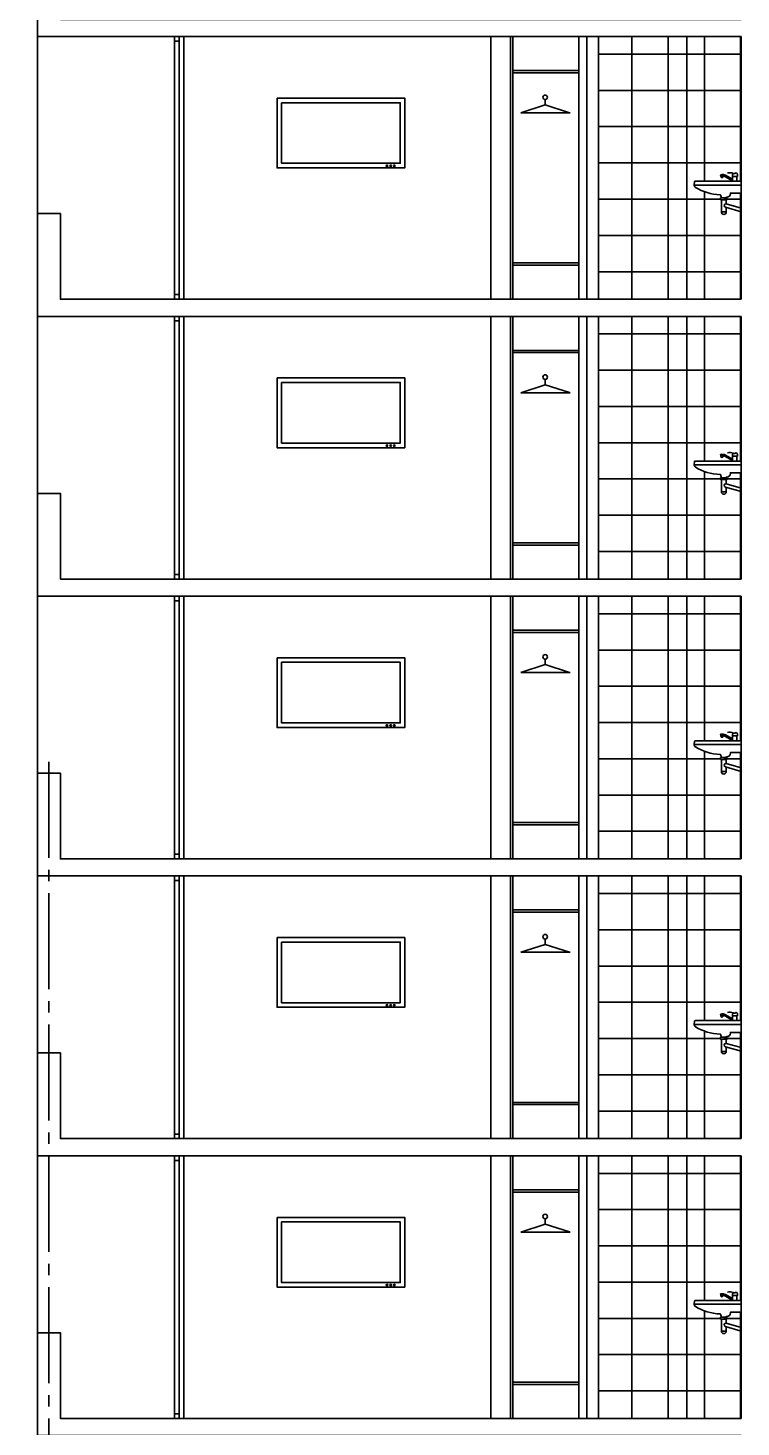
# Model space of a CAD drawing. Header units: millimetres. Extents: x 1217 to 2428, y 234 to 644.
# Drawn here: x 2182.92 to 2189.17, y 411.63 to 423.88 of the extents above; entities that cross this region are included whole.
import ezdxf

# ---------------------------------------------------------------- set-up
doc = ezdxf.new("R2010")
doc.units = ezdxf.units.MM
doc.linetypes.add('ACAD_ISO04W100', pattern=[30, 24, -3, 0, -3])
doc.layers.get('0').update_dxf_attribs({"lineweight": 5})
for name, color, linetype in [('0.1', 251, 'Continuous'), ('0.2', 2, 'Continuous'), ('0.3', 6, 'Continuous'), ('EJES', 8, 'Continuous'), ('MURO', 5, 'Continuous')]:
    doc.layers.add(name, color=color, linetype=linetype)
doc.styles.add('INTERARQ', font='arial.ttf')
doc.dimstyles.new('ESCALA_1-50', dxfattribs={"dimtxt": 0.15, "dimasz": 0.06, "dimexe": 0.18, "dimexo": 0.0625, "dimgap": 0, "dimtad": 0, "dimtih": 1, "dimtoh": 1, "dimzin": 0, "dimdsep": 46, "dimtxsty": 'INTERARQ', "dimblk": 'DIMTICK', "dimcen": 0, "dimse1": 1, "dimse2": 1, "dimclrd": 256, "dimclre": 1, "dimclrt": 2, "dimadec": 0, "dimazin": 0, "dimtfac": 4.5, "dimtofl": 0, "dimtmove": 2, "dimatfit": 3, "dimldrblk": 'DIMTICK', "dimfxl": 1, "dimtolj": 1, "dimtzin": 0, "dimarcsym": 0})
pattern_1 = [(0, (-53.02144, 5.49935), (0, 0.3175), []), (90, (-53.02144, 5.49935), (-0.3175, 2e-17), [])]
pattern_2 = [(0, (-53.02144, 3.04935), (0, 0.3175), []), (90, (-53.02144, 3.04935), (-0.3175, 2e-17), [])]
pattern_3 = [(0, (-53.02144, 0.59935), (0, 0.3175), []), (90, (-53.02144, 0.59935), (-0.3175, 2e-17), [])]
pattern_4 = [(0, (-53.02144, -1.85065), (0, 0.3175), []), (90, (-53.02144, -1.85065), (-0.3175, 2e-17), [])]
pattern_5 = [(0, (-53.02144, -4.30065), (0, 0.3175), []), (90, (-53.02144, -4.30065), (-0.3175, 2e-17), [])]

# ---------------------------------------------------------------- blocks, each defined once
blk = doc.blocks.new('DIMTICK')
at = {"color": 1}
for p, q in [((-1, 0), (1, 0)), ((0, 1), (0, -1))]:
    blk.add_line(p, q, dxfattribs=at)
at = {"color": 3, "const_width": 0.141}
blk.add_lwpolyline([(0.71, 0.71), (-0.71, -0.71)], dxfattribs=at)
blk = doc.blocks.new('*D1712')
at = {"layer": '0.1', "lineweight": -2, "ltscale": 3, "transparency": 16777216}
for start, end in [(42.2771, 78.6565), (1.3435, 37.7964)]:
    blk.add_arc((2173.785, 387.071), 2.559, start, end, dxfattribs=at)
at = {"layer": 'DEFPOINTS', "color": 0, "ltscale": 3, "transparency": 16777216}
for p in [(2182.84, 438.421, 0), (2176.072, 388.219), (2173.803, 387.171, 0), (2173.989, 387.071, 0), (2183.007, 387.071, 0)]:
    blk.add_point(p, dxfattribs=at)
at = {"layer": '0.1', "lineweight": -2, "ltscale": 3, "transparency": 16777216, "xscale": 0.06, "yscale": 0.06, "zscale": 0.06}
for p, rotation in [((2174.229, 389.591), 169.3282528199433), ((2176.344, 387.071), 270.6717471800563)]:
    blk.add_blockref('DIMTICK', p, dxfattribs=dict(at, rotation=rotation))
at = {"layer": '0.1', "color": 2, "ltscale": 3, "transparency": 16777216, "insert": (2175.745, 388.716), "char_height": 0.15, "attachment_point": 5, "style": 'INTERARQ'}
blk.add_mtext('\\A1;80°', dxfattribs=at)

msp = doc.modelspace()

# ---------------------------------------------------------------- hatches: boundary and pattern name
at = {"layer": '0.1', "ltscale": 3}
h = msp.add_hatch(dxfattribs=at)
h.set_pattern_fill('NET', color=256, scale=0.1)
h.set_pattern_definition(pattern_1)
h.paths.add_polyline_path([(2188.69365, 423.80099), (2187.91759, 423.80099), (2187.91759, 421.50099), (2188.69365, 421.50099)])
h = msp.add_hatch(dxfattribs=at)
h.set_pattern_fill('NET', color=256, scale=0.1)
h.set_pattern_definition(pattern_2)
h.paths.add_polyline_path([(2188.69365, 421.35099), (2187.91759, 421.35099), (2187.91759, 419.05099), (2188.69365, 419.05099)])
h = msp.add_hatch(dxfattribs=at)
h.set_pattern_fill('NET', color=256, scale=0.1)
h.set_pattern_definition(pattern_3)
h.paths.add_polyline_path([(2188.69365, 418.90099), (2187.91759, 418.90099), (2187.91759, 416.60099), (2188.69365, 416.60099)])
h = msp.add_hatch(dxfattribs=at)
h.set_pattern_fill('NET', color=256, scale=0.1)
h.set_pattern_definition(pattern_4)
h.paths.add_polyline_path([(2188.69365, 416.45099), (2187.91759, 416.45099), (2187.91759, 414.15099), (2188.69365, 414.15099)])
h = msp.add_hatch(dxfattribs=at)
h.set_pattern_fill('NET', color=256, scale=0.1)
h.set_pattern_definition(pattern_5)
h.paths.add_polyline_path([(2188.69365, 414.00099), (2187.91759, 414.00099), (2187.91759, 411.70099), (2188.69365, 411.70099)])
at = {"layer": '0.2', "ltscale": 3}
h = msp.add_hatch(dxfattribs=at)
h.set_pattern_fill('NET', color=256, scale=0.1)
h.set_pattern_definition(pattern_1)
h.paths.add_polyline_path([(2189.16687, 423.80099), (2188.69365, 423.80099), (2188.69365, 421.50099), (2189.16687, 421.50099)])
h.paths.add_polyline_path([(2188.98781, 422.59146, -0.19326903), (2189.03019, 422.58595), (2189.09291, 422.55079), (2189.09291, 422.57664, -0.23609119), (2189.09841, 422.60249, 0.33077503), (2189.12426, 422.60801, -0.24024453), (2189.1355, 422.58597), (2189.1355, 422.57665), (2189.13168, 422.57665), (2189.09291, 422.57665), (2189.09291, 422.53747), (2189.02451, 422.57581, 0.10516509), (2189.00634, 422.58146), (2189.00794, 422.56752), (2188.99333, 422.56561), (2188.99072, 422.5802)], flags=16)
h.paths.add_polyline_path([(2189.03766, 422.26474, -1), (2188.99507, 422.26473), (2188.99508, 422.26473), (2188.99508, 422.26474)], flags=16)
edge = h.paths.add_edge_path()
edge.add_line((2189.16687, 422.53428), (2188.76428, 422.53428))
edge.add_arc((2188.76428, 422.52889), 0.00539, 90, 228.06552)
edge.add_line((2188.76068, 422.52488), (2188.75687, 422.50645))
edge.add_arc((2188.78083, 422.50149), 0.02446, 168.321014, 238.662533)
edge.add_arc((2188.99958, 422.86075), 0.44508, 238.662533, 267.75168)
edge.add_arc((2188.98174, 422.40623), 0.00979, -7.258197, 87.75168, ccw=False)
edge.add_line((2188.99145, 422.405), (2188.99505, 422.38826))
edge.add_line((2188.99505, 422.38826), (2189.03764, 422.38827))
edge.add_line((2189.03764, 422.38827), (2189.03955, 422.39399))
edge.add_line((2189.03955, 422.39399), (2189.04315, 422.39399))
edge.add_arc((2189.04314, 422.42535), 0.03136, 270.010383, 360.010383)
edge.add_line((2189.0745, 422.42535), (2189.0745, 422.42895))
edge.add_line((2189.0745, 422.42895), (2189.0745, 422.43086))
edge.add_line((2189.0745, 422.43086), (2189.16688, 422.43088))
edge.add_line((2189.16688, 422.43088), (2189.16687, 422.53428))
edge = h.paths.add_edge_path()
edge.add_line((2189.03764, 422.38827), (2189.04315, 422.38827))
edge.add_line((2189.04315, 422.38827), (2189.04315, 422.37174))
edge.add_line((2189.04315, 422.37174), (2188.98785, 422.37174))
edge.add_line((2188.98785, 422.37174), (2188.98785, 422.38826))
edge.add_line((2188.98785, 422.38826), (2188.99505, 422.38826))
edge.add_line((2189.16691, 422.29803), (2189.03575, 422.33552))
edge.add_arc((2189.0345, 422.32062), 0.01495, 85.208442, 260.965426)
edge.add_line((2189.03215, 422.30585), (2189.16691, 422.26645))
h = msp.add_hatch(dxfattribs=at)
h.set_pattern_fill('NET', color=256, scale=0.1)
h.set_pattern_definition(pattern_2)
h.paths.add_polyline_path([(2189.16687, 421.35099), (2188.69365, 421.35099), (2188.69365, 419.05099), (2189.16687, 419.05099)])
h.paths.add_polyline_path([(2188.98781, 420.14146, -0.19326903), (2189.03019, 420.13595), (2189.09291, 420.10079), (2189.09291, 420.12664, -0.23609119), (2189.09841, 420.15249, 0.33077503), (2189.12426, 420.15801, -0.24024453), (2189.1355, 420.13597), (2189.1355, 420.12665), (2189.13168, 420.12665), (2189.09291, 420.12665), (2189.09291, 420.08747), (2189.02451, 420.12581, 0.10516509), (2189.00634, 420.13146), (2189.00794, 420.11752), (2188.99333, 420.11561), (2188.99072, 420.1302)], flags=16)
h.paths.add_polyline_path([(2189.03766, 419.81474, -1), (2188.99507, 419.81473), (2188.99508, 419.81473), (2188.99508, 419.81474)], flags=16)
edge = h.paths.add_edge_path()
edge.add_line((2189.16687, 420.08428), (2188.76428, 420.08428))
edge.add_arc((2188.76428, 420.07889), 0.00539, 90, 228.06552)
edge.add_line((2188.76068, 420.07488), (2188.75687, 420.05645))
edge.add_arc((2188.78083, 420.05149), 0.02446, 168.321014, 238.662533)
edge.add_arc((2188.99958, 420.41075), 0.44508, 238.662533, 267.75168)
edge.add_arc((2188.98174, 419.95623), 0.00979, -7.258197, 87.75168, ccw=False)
edge.add_line((2188.99145, 419.955), (2188.99505, 419.93826))
edge.add_line((2188.99505, 419.93826), (2189.03764, 419.93827))
edge.add_line((2189.03764, 419.93827), (2189.03955, 419.94399))
edge.add_line((2189.03955, 419.94399), (2189.04315, 419.94399))
edge.add_arc((2189.04314, 419.97535), 0.03136, 270.010383, 360.010383)
edge.add_line((2189.0745, 419.97535), (2189.0745, 419.97895))
edge.add_line((2189.0745, 419.97895), (2189.0745, 419.98086))
edge.add_line((2189.0745, 419.98086), (2189.16688, 419.98088))
edge.add_line((2189.16688, 419.98088), (2189.16687, 420.08428))
edge = h.paths.add_edge_path()
edge.add_line((2189.03764, 419.93827), (2189.04315, 419.93827))
edge.add_line((2189.04315, 419.93827), (2189.04315, 419.92174))
edge.add_line((2189.04315, 419.92174), (2188.98785, 419.92174))
edge.add_line((2188.98785, 419.92174), (2188.98785, 419.93826))
edge.add_line((2188.98785, 419.93826), (2188.99505, 419.93826))
edge.add_line((2189.16691, 419.84803), (2189.03575, 419.88552))
edge.add_arc((2189.0345, 419.87062), 0.01495, 85.208442, 260.965426)
edge.add_line((2189.03215, 419.85585), (2189.16691, 419.81645))
h = msp.add_hatch(dxfattribs=at)
h.set_pattern_fill('NET', color=256, scale=0.1)
h.set_pattern_definition(pattern_3)
h.paths.add_polyline_path([(2189.16687, 418.90099), (2188.69365, 418.90099), (2188.69365, 416.60099), (2189.16687, 416.60099)])
h.paths.add_polyline_path([(2188.98781, 417.69146, -0.19326903), (2189.03019, 417.68595), (2189.09291, 417.65079), (2189.09291, 417.67664, -0.23609119), (2189.09841, 417.70249, 0.33077503), (2189.12426, 417.70801, -0.24024453), (2189.1355, 417.68597), (2189.1355, 417.67665), (2189.13168, 417.67665), (2189.09291, 417.67665), (2189.09291, 417.63747), (2189.02451, 417.67581, 0.10516509), (2189.00634, 417.68146), (2189.00794, 417.66752), (2188.99333, 417.66561), (2188.99072, 417.6802)], flags=16)
h.paths.add_polyline_path([(2189.03766, 417.36474, -1), (2188.99507, 417.36473), (2188.99508, 417.36473), (2188.99508, 417.36474)], flags=16)
edge = h.paths.add_edge_path()
edge.add_line((2189.16687, 417.63428), (2188.76428, 417.63428))
edge.add_arc((2188.76428, 417.62889), 0.00539, 90, 228.06552)
edge.add_line((2188.76068, 417.62488), (2188.75687, 417.60645))
edge.add_arc((2188.78083, 417.60149), 0.02446, 168.321014, 238.662533)
edge.add_arc((2188.99958, 417.96075), 0.44508, 238.662533, 267.75168)
edge.add_arc((2188.98174, 417.50623), 0.00979, -7.258197, 87.75168, ccw=False)
edge.add_line((2188.99145, 417.505), (2188.99505, 417.48826))
edge.add_line((2188.99505, 417.48826), (2189.03764, 417.48827))
edge.add_line((2189.03764, 417.48827), (2189.03955, 417.49399))
edge.add_line((2189.03955, 417.49399), (2189.04315, 417.49399))
edge.add_arc((2189.04314, 417.52535), 0.03136, 270.010383, 360.010383)
edge.add_line((2189.0745, 417.52535), (2189.0745, 417.52895))
edge.add_line((2189.0745, 417.52895), (2189.0745, 417.53086))
edge.add_line((2189.0745, 417.53086), (2189.16688, 417.53088))
edge.add_line((2189.16688, 417.53088), (2189.16687, 417.63428))
edge = h.paths.add_edge_path()
edge.add_line((2189.03764, 417.48827), (2189.04315, 417.48827))
edge.add_line((2189.04315, 417.48827), (2189.04315, 417.47174))
edge.add_line((2189.04315, 417.47174), (2188.98785, 417.47174))
edge.add_line((2188.98785, 417.47174), (2188.98785, 417.48826))
edge.add_line((2188.98785, 417.48826), (2188.99505, 417.48826))
edge.add_line((2189.16691, 417.39803), (2189.03575, 417.43552))
edge.add_arc((2189.0345, 417.42062), 0.01495, 85.208442, 260.965426)
edge.add_line((2189.03215, 417.40585), (2189.16691, 417.36645))
h = msp.add_hatch(dxfattribs=at)
h.set_pattern_fill('NET', color=256, scale=0.1)
h.set_pattern_definition(pattern_4)
h.paths.add_polyline_path([(2189.16687, 416.45099), (2188.69365, 416.45099), (2188.69365, 414.15099), (2189.16687, 414.15099)])
h.paths.add_polyline_path([(2188.98781, 415.24146, -0.19326903), (2189.03019, 415.23595), (2189.09291, 415.20079), (2189.09291, 415.22664, -0.23609119), (2189.09841, 415.25249, 0.33077503), (2189.12426, 415.25801, -0.24024453), (2189.1355, 415.23597), (2189.1355, 415.22665), (2189.13168, 415.22665), (2189.09291, 415.22665), (2189.09291, 415.18747), (2189.02451, 415.22581, 0.10516509), (2189.00634, 415.23146), (2189.00794, 415.21752), (2188.99333, 415.21561), (2188.99072, 415.2302)], flags=16)
h.paths.add_polyline_path([(2189.03766, 414.91474, -1), (2188.99507, 414.91473), (2188.99508, 414.91473), (2188.99508, 414.91474)], flags=16)
edge = h.paths.add_edge_path()
edge.add_line((2189.16687, 415.18428), (2188.76428, 415.18428))
edge.add_arc((2188.76428, 415.17889), 0.00539, 90, 228.06552)
edge.add_line((2188.76068, 415.17488), (2188.75687, 415.15645))
edge.add_arc((2188.78083, 415.15149), 0.02446, 168.321014, 238.662533)
edge.add_arc((2188.99958, 415.51075), 0.44508, 238.662533, 267.75168)
edge.add_arc((2188.98174, 415.05623), 0.00979, -7.258197, 87.75168, ccw=False)
edge.add_line((2188.99145, 415.055), (2188.99505, 415.03826))
edge.add_line((2188.99505, 415.03826), (2189.03764, 415.03827))
edge.add_line((2189.03764, 415.03827), (2189.03955, 415.04399))
edge.add_line((2189.03955, 415.04399), (2189.04315, 415.04399))
edge.add_arc((2189.04314, 415.07535), 0.03136, 270.010383, 360.010383)
edge.add_line((2189.0745, 415.07535), (2189.0745, 415.07895))
edge.add_line((2189.0745, 415.07895), (2189.0745, 415.08086))
edge.add_line((2189.0745, 415.08086), (2189.16688, 415.08088))
edge.add_line((2189.16688, 415.08088), (2189.16687, 415.18428))
edge = h.paths.add_edge_path()
edge.add_line((2189.03764, 415.03827), (2189.04315, 415.03827))
edge.add_line((2189.04315, 415.03827), (2189.04315, 415.02174))
edge.add_line((2189.04315, 415.02174), (2188.98785, 415.02174))
edge.add_line((2188.98785, 415.02174), (2188.98785, 415.03826))
edge.add_line((2188.98785, 415.03826), (2188.99505, 415.03826))
edge.add_line((2189.16691, 414.94803), (2189.03575, 414.98552))
edge.add_arc((2189.0345, 414.97062), 0.01495, 85.208442, 260.965426)
edge.add_line((2189.03215, 414.95585), (2189.16691, 414.91645))
h = msp.add_hatch(dxfattribs=at)
h.set_pattern_fill('NET', color=256, scale=0.1)
h.set_pattern_definition(pattern_5)
h.paths.add_polyline_path([(2189.16687, 414.00099), (2188.69365, 414.00099), (2188.69365, 411.70099), (2189.16687, 411.70099)])
h.paths.add_polyline_path([(2188.98781, 412.79146, -0.19326903), (2189.03019, 412.78595), (2189.09291, 412.75079), (2189.09291, 412.77664, -0.23609119), (2189.09841, 412.80249, 0.33077503), (2189.12426, 412.80801, -0.24024453), (2189.1355, 412.78597), (2189.1355, 412.77665), (2189.13168, 412.77665), (2189.09291, 412.77665), (2189.09291, 412.73747), (2189.02451, 412.77581, 0.10516509), (2189.00634, 412.78146), (2189.00794, 412.76752), (2188.99333, 412.76561), (2188.99072, 412.7802)], flags=16)
h.paths.add_polyline_path([(2189.03766, 412.46474, -1), (2188.99507, 412.46473), (2188.99508, 412.46473), (2188.99508, 412.46474)], flags=16)
edge = h.paths.add_edge_path()
edge.add_line((2189.16687, 412.73428), (2188.76428, 412.73428))
edge.add_arc((2188.76428, 412.72889), 0.00539, 90, 228.06552)
edge.add_line((2188.76068, 412.72488), (2188.75687, 412.70645))
edge.add_arc((2188.78083, 412.70149), 0.02446, 168.321014, 238.662533)
edge.add_arc((2188.99958, 413.06075), 0.44508, 238.662533, 267.75168)
edge.add_arc((2188.98174, 412.60623), 0.00979, -7.258197, 87.75168, ccw=False)
edge.add_line((2188.99145, 412.605), (2188.99505, 412.58826))
edge.add_line((2188.99505, 412.58826), (2189.03764, 412.58827))
edge.add_line((2189.03764, 412.58827), (2189.03955, 412.59399))
edge.add_line((2189.03955, 412.59399), (2189.04315, 412.59399))
edge.add_arc((2189.04314, 412.62535), 0.03136, 270.010383, 360.010383)
edge.add_line((2189.0745, 412.62535), (2189.0745, 412.62895))
edge.add_line((2189.0745, 412.62895), (2189.0745, 412.63086))
edge.add_line((2189.0745, 412.63086), (2189.16688, 412.63088))
edge.add_line((2189.16688, 412.63088), (2189.16687, 412.73428))
edge = h.paths.add_edge_path()
edge.add_line((2189.03764, 412.58827), (2189.04315, 412.58827))
edge.add_line((2189.04315, 412.58827), (2189.04315, 412.57174))
edge.add_line((2189.04315, 412.57174), (2188.98785, 412.57174))
edge.add_line((2188.98785, 412.57174), (2188.98785, 412.58826))
edge.add_line((2188.98785, 412.58826), (2188.99505, 412.58826))
edge.add_line((2189.16691, 412.49803), (2189.03575, 412.53552))
edge.add_arc((2189.0345, 412.52062), 0.01495, 85.208442, 260.965426)
edge.add_line((2189.03215, 412.50585), (2189.16691, 412.46645))

# ---------------------------------------------------------------- linework, layer by layer
at = {"layer": '0.1'}
for p, q in [((2187.45213, 423.20219, 0), (2187.45213, 423.24906, 0)), ((2187.66955, 423.13261, 0), (2187.23804, 423.13261, 0)), ((2187.45213, 420.75219, 0), (2187.45213, 420.79906, 0)), ((2187.66955, 420.68261, 0), (2187.23804, 420.68261, 0)), ((2187.45213, 418.30219, 0), (2187.45213, 418.34906, 0)), ((2187.66955, 418.23261, 0), (2187.23804, 418.23261, 0)), ((2187.45213, 415.85219, 0), (2187.45213, 415.89906, 0)), ((2187.66955, 415.78261, 0), (2187.23804, 415.78261, 0)), ((2187.45213, 413.40219, 0), (2187.45213, 413.44906, 0)), ((2187.66955, 413.33261, 0), (2187.23804, 413.33261, 0))]:
    msp.add_line(p, q, dxfattribs=at)
at = {"layer": '0.1', "ltscale": 3, "elevation": 0}
for points in [[(2183.00704, 434.50099), (2183.00704, 382.15099)], [(2184.20709, 423.80099), (2184.20709, 421.50099)], [(2184.24709, 423.80099), (2184.24709, 421.50099)], [(2184.28709, 423.80099), (2184.28709, 421.50099)], [(2187.14768, 423.80099), (2187.14768, 421.50099)], [(2187.16768, 423.80099), (2187.16768, 421.50099)], [(2184.20709, 421.35099), (2184.20709, 419.05099)], [(2184.24709, 421.35099), (2184.24709, 419.05099)], [(2184.28709, 421.35099), (2184.28709, 419.05099)], [(2187.14768, 421.35099), (2187.14768, 419.05099)], [(2187.16768, 421.35099), (2187.16768, 419.05099)], [(2184.20709, 418.90099), (2184.20709, 416.60099)], [(2184.24709, 418.90099), (2184.24709, 416.60099)], [(2184.28709, 418.90099), (2184.28709, 416.60099)], [(2187.14768, 418.90099), (2187.14768, 416.60099)], [(2187.16768, 418.90099), (2187.16768, 416.60099)], [(2184.20709, 416.45099), (2184.20709, 414.15099)], [(2184.24709, 416.45099), (2184.24709, 414.15099)], [(2184.28709, 416.45099), (2184.28709, 414.15099)], [(2187.14768, 416.45099), (2187.14768, 414.15099)], [(2187.16768, 416.45099), (2187.16768, 414.15099)], [(2184.20709, 414.00099), (2184.20709, 411.70099)], [(2184.24709, 414.00099), (2184.24709, 411.70099)], [(2184.28709, 414.00099), (2184.28709, 411.70099)], [(2187.14768, 414.00099), (2187.14768, 411.70099)], [(2187.16768, 414.00099), (2187.16768, 411.70099)]]:
    msp.add_lwpolyline(points, dxfattribs=at)
at = {"layer": '0.1', "elevation": 0}
for points in [[(2187.16768, 423.50334), (2187.74767, 423.50334)], [(2187.16768, 423.48334), (2187.74767, 423.48334)], [(2187.23804, 423.13261), (2187.45213, 423.20219)], [(2187.45213, 423.20219), (2187.66622, 423.13368)], [(2187.16768, 421.81865), (2187.74767, 421.81865)], [(2187.16768, 421.79865), (2187.74767, 421.79865)], [(2187.16768, 421.05334), (2187.74767, 421.05334)], [(2187.16768, 421.03334), (2187.74767, 421.03334)], [(2187.23804, 420.68261), (2187.45213, 420.75219)], [(2187.45213, 420.75219), (2187.66622, 420.68368)], [(2187.16768, 419.36865), (2187.74767, 419.36865)], [(2187.16768, 419.34865), (2187.74767, 419.34865)], [(2187.16768, 418.60334), (2187.74767, 418.60334)], [(2187.16768, 418.58334), (2187.74767, 418.58334)], [(2187.23804, 418.23261), (2187.45213, 418.30219)], [(2187.45213, 418.30219), (2187.66622, 418.23368)], [(2187.16768, 416.91865), (2187.74767, 416.91865)], [(2187.16768, 416.89865), (2187.74767, 416.89865)], [(2187.16768, 416.15334), (2187.74767, 416.15334)], [(2187.16768, 416.13334), (2187.74767, 416.13334)], [(2187.23804, 415.78261), (2187.45213, 415.85219)], [(2187.45213, 415.85219), (2187.66622, 415.78368)], [(2187.16768, 414.46865), (2187.74767, 414.46865)], [(2187.16768, 414.44865), (2187.74767, 414.44865)], [(2187.16768, 413.70334), (2187.74767, 413.70334)], [(2187.16768, 413.68334), (2187.74767, 413.68334)], [(2187.23804, 413.33261), (2187.45213, 413.40219)], [(2187.45213, 413.40219), (2187.66622, 413.33368)], [(2187.16768, 412.01865), (2187.74767, 412.01865)], [(2187.16768, 411.99865), (2187.74767, 411.99865)]]:
    msp.add_lwpolyline(points, dxfattribs=at)
for points in [[(2185.1039, 423.26183), (2186.22298, 423.26183), (2186.22298, 422.65099), (2185.1039, 422.65099)], [(2185.1439, 423.22183), (2186.18298, 423.22183), (2186.18298, 422.69099), (2185.1439, 422.69099)], [(2185.1039, 420.81183), (2186.22298, 420.81183), (2186.22298, 420.20099), (2185.1039, 420.20099)], [(2185.1439, 420.77183), (2186.18298, 420.77183), (2186.18298, 420.24099), (2185.1439, 420.24099)], [(2185.1039, 418.36183), (2186.22298, 418.36183), (2186.22298, 417.75099), (2185.1039, 417.75099)], [(2185.1439, 418.32183), (2186.18298, 418.32183), (2186.18298, 417.79099), (2185.1439, 417.79099)], [(2185.1039, 415.91183), (2186.22298, 415.91183), (2186.22298, 415.30099), (2185.1039, 415.30099)], [(2185.1439, 415.87183), (2186.18298, 415.87183), (2186.18298, 415.34099), (2185.1439, 415.34099)], [(2185.1039, 413.46183), (2186.22298, 413.46183), (2186.22298, 412.85099), (2185.1039, 412.85099)], [(2185.1439, 413.42183), (2186.18298, 413.42183), (2186.18298, 412.89099), (2185.1439, 412.89099)]]:
    msp.add_lwpolyline(points, close=True, dxfattribs=at)
at = {"layer": '0.1'}
for centre in [(2187.45213, 423.26906, 0), (2187.45213, 420.81906, 0), (2187.45213, 418.36906, 0), (2187.45213, 415.91906, 0), (2187.45213, 413.46906, 0)]:
    msp.add_circle(centre, 0.02, dxfattribs=at)
at = {"layer": '0.1', "ltscale": 3}
for centre in [(2186.06656, 422.66837, 0), (2186.0998, 422.66837, 0), (2186.13047, 422.66837, 0), (2186.06656, 420.21837, 0), (2186.0998, 420.21837, 0), (2186.13047, 420.21837, 0), (2186.06656, 417.76837, 0), (2186.0998, 417.76837, 0), (2186.13047, 417.76837, 0), (2186.06656, 415.31837, 0), (2186.0998, 415.31837, 0), (2186.13047, 415.31837, 0), (2186.06656, 412.86837, 0), (2186.0998, 412.86837, 0), (2186.13047, 412.86837, 0)]:
    msp.add_circle(centre, 0.00716, dxfattribs=at)
at = {"layer": '0.2'}
for p, q in [((2188.98781, 422.59146, 0), (2188.99072, 422.5802, 0)), ((2188.99072, 422.5802, 0), (2188.99333, 422.56561, 0)), ((2188.99333, 422.56561, 0), (2189.00794, 422.56752, 0)), ((2189.00794, 422.56752, 0), (2189.00634, 422.58146, 0)), ((2189.16558, 422.50099, 0), (2188.75637, 422.50094, 0)), ((2189.03766, 422.26474, 0), (2188.99508, 422.26474, 0)), ((2188.99508, 422.26474, 0), (2188.99508, 422.26473, 0)), ((2188.98781, 420.14146, 0), (2188.99072, 420.1302, 0)), ((2188.99072, 420.1302, 0), (2188.99333, 420.11561, 0)), ((2188.99333, 420.11561, 0), (2189.00794, 420.11752, 0)), ((2189.00794, 420.11752, 0), (2189.00634, 420.13146, 0)), ((2189.16558, 420.05099, 0), (2188.75637, 420.05094, 0)), ((2189.03766, 419.81474, 0), (2188.99508, 419.81474, 0)), ((2188.99508, 419.81474, 0), (2188.99508, 419.81473, 0)), ((2188.98781, 417.69146, 0), (2188.99072, 417.6802, 0)), ((2188.99072, 417.6802, 0), (2188.99333, 417.66561, 0)), ((2188.99333, 417.66561, 0), (2189.00794, 417.66752, 0)), ((2189.00794, 417.66752, 0), (2189.00634, 417.68146, 0)), ((2189.16558, 417.60099, 0), (2188.75637, 417.60094, 0)), ((2189.03766, 417.36474, 0), (2188.99508, 417.36474, 0)), ((2188.99508, 417.36474, 0), (2188.99508, 417.36473, 0)), ((2188.98781, 415.24146, 0), (2188.99072, 415.2302, 0)), ((2188.99072, 415.2302, 0), (2188.99333, 415.21561, 0)), ((2188.99333, 415.21561, 0), (2189.00794, 415.21752, 0)), ((2189.00794, 415.21752, 0), (2189.00634, 415.23146, 0)), ((2189.16558, 415.15099, 0), (2188.75637, 415.15094, 0)), ((2189.03766, 414.91474, 0), (2188.99508, 414.91474, 0)), ((2188.99508, 414.91474, 0), (2188.99508, 414.91473, 0)), ((2188.98781, 412.79146, 0), (2188.99072, 412.7802, 0)), ((2188.99072, 412.7802, 0), (2188.99333, 412.76561, 0)), ((2188.99333, 412.76561, 0), (2189.00794, 412.76752, 0)), ((2189.00794, 412.76752, 0), (2189.00634, 412.78146, 0)), ((2189.16558, 412.70099, 0), (2188.75637, 412.70094, 0)), ((2189.03766, 412.46474, 0), (2188.99508, 412.46474, 0)), ((2188.99508, 412.46474, 0), (2188.99508, 412.46473, 0))]:
    msp.add_line(p, q, dxfattribs=at)
at = {"layer": '0.2', "elevation": 0}
for points in [[(2184.24709, 423.80099), (2184.20709, 423.80099), (2184.20709, 423.76099), (2184.24709, 423.76099), (2184.24709, 423.80099)], [(2189.13169, 422.53427), (2189.13169, 422.57665), (2189.09291, 422.57665), (2189.09291, 422.53426)], [(2189.03764, 422.38827), (2189.04315, 422.38827), (2189.04315, 422.37174), (2188.98785, 422.37174), (2188.98785, 422.38826), (2188.99505, 422.38826)], [(2189.03764, 422.37174), (2189.03766, 422.33552)], [(2184.24709, 421.50099), (2184.20709, 421.50099), (2184.20709, 421.54099), (2184.24709, 421.54099), (2184.24709, 421.50099)], [(2184.24709, 421.35099), (2184.20709, 421.35099), (2184.20709, 421.31099), (2184.24709, 421.31099), (2184.24709, 421.35099)], [(2189.13169, 420.08427), (2189.13169, 420.12665), (2189.09291, 420.12665), (2189.09291, 420.08426)], [(2189.03764, 419.93827), (2189.04315, 419.93827), (2189.04315, 419.92174), (2188.98785, 419.92174), (2188.98785, 419.93826), (2188.99505, 419.93826)], [(2189.03764, 419.92174), (2189.03766, 419.88552)], [(2184.24709, 419.05099), (2184.20709, 419.05099), (2184.20709, 419.09099), (2184.24709, 419.09099), (2184.24709, 419.05099)], [(2184.24709, 418.90099), (2184.20709, 418.90099), (2184.20709, 418.86099), (2184.24709, 418.86099), (2184.24709, 418.90099)], [(2189.13169, 417.63427), (2189.13169, 417.67665), (2189.09291, 417.67665), (2189.09291, 417.63426)], [(2189.03764, 417.48827), (2189.04315, 417.48827), (2189.04315, 417.47174), (2188.98785, 417.47174), (2188.98785, 417.48826), (2188.99505, 417.48826)], [(2189.03764, 417.47174), (2189.03766, 417.43552)], [(2184.24709, 416.60099), (2184.20709, 416.60099), (2184.20709, 416.64099), (2184.24709, 416.64099), (2184.24709, 416.60099)], [(2184.24709, 416.45099), (2184.20709, 416.45099), (2184.20709, 416.41099), (2184.24709, 416.41099), (2184.24709, 416.45099)], [(2189.13169, 415.18427), (2189.13169, 415.22665), (2189.09291, 415.22665), (2189.09291, 415.18426)], [(2189.03764, 415.03827), (2189.04315, 415.03827), (2189.04315, 415.02174), (2188.98785, 415.02174), (2188.98785, 415.03826), (2188.99505, 415.03826)], [(2189.03764, 415.02174), (2189.03766, 414.98552)], [(2184.24709, 414.15099), (2184.20709, 414.15099), (2184.20709, 414.19099), (2184.24709, 414.19099), (2184.24709, 414.15099)], [(2184.24709, 414.00099), (2184.20709, 414.00099), (2184.20709, 413.96099), (2184.24709, 413.96099), (2184.24709, 414.00099)], [(2189.13169, 412.73427), (2189.13169, 412.77665), (2189.09291, 412.77665), (2189.09291, 412.73426)], [(2189.03764, 412.58827), (2189.04315, 412.58827), (2189.04315, 412.57174), (2188.98785, 412.57174), (2188.98785, 412.58826), (2188.99505, 412.58826)], [(2189.03764, 412.57174), (2189.03766, 412.53552)], [(2184.24709, 411.70099), (2184.20709, 411.70099), (2184.20709, 411.74099), (2184.24709, 411.74099), (2184.24709, 411.70099)]]:
    msp.add_lwpolyline(points, dxfattribs=at)
at = {"layer": '0.2', "ltscale": 3, "elevation": 0}
for points in [[(2186.97624, 423.80099), (2186.97624, 421.50099)], [(2187.91759, 423.80099), (2187.91759, 421.50099)], [(2188.69365, 423.80099), (2188.69365, 421.50099)], [(2186.97624, 421.35099), (2186.97624, 419.05099)], [(2187.91759, 421.35099), (2187.91759, 419.05099)], [(2188.69365, 421.35099), (2188.69365, 419.05099)], [(2186.97624, 418.90099), (2186.97624, 416.60099)], [(2187.91759, 418.90099), (2187.91759, 416.60099)], [(2188.69365, 418.90099), (2188.69365, 416.60099)], [(2186.97624, 416.45099), (2186.97624, 414.15099)], [(2187.91759, 416.45099), (2187.91759, 414.15099)], [(2188.69365, 416.45099), (2188.69365, 414.15099)], [(2186.97624, 414.00099), (2186.97624, 411.70099)], [(2187.91759, 414.00099), (2187.91759, 411.70099)], [(2188.69365, 414.00099), (2188.69365, 411.70099)]]:
    msp.add_lwpolyline(points, dxfattribs=at)
at = {"layer": '0.2', "elevation": 0}
for points in [[(2189.16687, 422.53428), (2188.76428, 422.53428, 0.68770197), (2188.76068, 422.52488), (2188.75687, 422.50645, 0.31693786), (2188.76811, 422.4806, 0.12761136), (2188.98212, 422.41601, -0.44006197), (2188.99145, 422.405), (2188.99505, 422.38826), (2189.03764, 422.38827), (2189.03955, 422.39399), (2189.04315, 422.39399, 0.41421356), (2189.0745, 422.42535), (2189.0745, 422.42895), (2189.0745, 422.43086), (2189.16688, 422.43088)], [(2189.16687, 420.08428), (2188.76428, 420.08428, 0.68770197), (2188.76068, 420.07488), (2188.75687, 420.05645, 0.31693786), (2188.76811, 420.0306, 0.12761136), (2188.98212, 419.96601, -0.44006197), (2188.99145, 419.955), (2188.99505, 419.93826), (2189.03764, 419.93827), (2189.03955, 419.94399), (2189.04315, 419.94399, 0.41421356), (2189.0745, 419.97535), (2189.0745, 419.97895), (2189.0745, 419.98086), (2189.16688, 419.98088)], [(2189.16687, 417.63428), (2188.76428, 417.63428, 0.68770197), (2188.76068, 417.62488), (2188.75687, 417.60645, 0.31693786), (2188.76811, 417.5806, 0.12761136), (2188.98212, 417.51601, -0.44006197), (2188.99145, 417.505), (2188.99505, 417.48826), (2189.03764, 417.48827), (2189.03955, 417.49399), (2189.04315, 417.49399, 0.41421356), (2189.0745, 417.52535), (2189.0745, 417.52895), (2189.0745, 417.53086), (2189.16688, 417.53088)], [(2189.16687, 415.18428), (2188.76428, 415.18428, 0.68770197), (2188.76068, 415.17488), (2188.75687, 415.15645, 0.31693786), (2188.76811, 415.1306, 0.12761136), (2188.98212, 415.06601, -0.44006197), (2188.99145, 415.055), (2188.99505, 415.03826), (2189.03764, 415.03827), (2189.03955, 415.04399), (2189.04315, 415.04399, 0.41421356), (2189.0745, 415.07535), (2189.0745, 415.07895), (2189.0745, 415.08086), (2189.16688, 415.08088)], [(2189.16687, 412.73428), (2188.76428, 412.73428, 0.68770197), (2188.76068, 412.72488), (2188.75687, 412.70645, 0.31693786), (2188.76811, 412.6806, 0.12761136), (2188.98212, 412.61601, -0.44006197), (2188.99145, 412.605), (2188.99505, 412.58826), (2189.03764, 412.58827), (2189.03955, 412.59399), (2189.04315, 412.59399, 0.41421356), (2189.0745, 412.62535), (2189.0745, 412.62895), (2189.0745, 412.63086), (2189.16688, 412.63088)]]:
    msp.add_lwpolyline(points, format="xyb", close=True, dxfattribs=at)
for points in [[(2189.09291, 422.55079), (2189.03019, 422.58595, 0.19326903), (2188.98781, 422.59146)], [(2189.09291, 422.53747), (2189.02451, 422.57581, 0.19326903), (2188.99072, 422.5802, 0.19326903)], [(2189.13168, 422.57665), (2189.1355, 422.57665), (2189.1355, 422.58597, 0.24024453), (2189.12426, 422.60801, 0.52489962)], [(2189.03766, 422.30416), (2189.03766, 422.26474, -1), (2188.99507, 422.26473), (2188.99507, 422.37173)], [(2189.16691, 422.29803), (2189.03575, 422.33552, 0.96364167), (2189.03215, 422.30585), (2189.16691, 422.26645)], [(2189.09291, 420.10079), (2189.03019, 420.13595, 0.19326903), (2188.98781, 420.14146)], [(2189.09291, 420.08747), (2189.02451, 420.12581, 0.19326903), (2188.99072, 420.1302, 0.19326903)], [(2189.13168, 420.12665), (2189.1355, 420.12665), (2189.1355, 420.13597, 0.24024453), (2189.12426, 420.15801, 0.52489962)], [(2189.03766, 419.85416), (2189.03766, 419.81474, -1), (2188.99507, 419.81473), (2188.99507, 419.92173)], [(2189.16691, 419.84803), (2189.03575, 419.88552, 0.96364167), (2189.03215, 419.85585), (2189.16691, 419.81645)], [(2189.09291, 417.65079), (2189.03019, 417.68595, 0.19326903), (2188.98781, 417.69146)], [(2189.09291, 417.63747), (2189.02451, 417.67581, 0.19326903), (2188.99072, 417.6802, 0.19326903)], [(2189.13168, 417.67665), (2189.1355, 417.67665), (2189.1355, 417.68597, 0.24024453), (2189.12426, 417.70801, 0.52489962)], [(2189.03766, 417.40416), (2189.03766, 417.36474, -1), (2188.99507, 417.36473), (2188.99507, 417.47173)], [(2189.16691, 417.39803), (2189.03575, 417.43552, 0.96364167), (2189.03215, 417.40585), (2189.16691, 417.36645)], [(2189.09291, 415.20079), (2189.03019, 415.23595, 0.19326903), (2188.98781, 415.24146)], [(2189.09291, 415.18747), (2189.02451, 415.22581, 0.19326903), (2188.99072, 415.2302, 0.19326903)], [(2189.13168, 415.22665), (2189.1355, 415.22665), (2189.1355, 415.23597, 0.24024453), (2189.12426, 415.25801, 0.52489962)], [(2189.03766, 414.95416), (2189.03766, 414.91474, -1), (2188.99507, 414.91473), (2188.99507, 415.02173)], [(2189.16691, 414.94803), (2189.03575, 414.98552, 0.96364167), (2189.03215, 414.95585), (2189.16691, 414.91645)], [(2189.09291, 412.75079), (2189.03019, 412.78595, 0.19326903), (2188.98781, 412.79146)], [(2189.09291, 412.73747), (2189.02451, 412.77581, 0.19326903), (2188.99072, 412.7802, 0.19326903)], [(2189.13168, 412.77665), (2189.1355, 412.77665), (2189.1355, 412.78597, 0.24024453), (2189.12426, 412.80801, 0.52489962)], [(2189.03766, 412.50416), (2189.03766, 412.46474, -1), (2188.99507, 412.46473), (2188.99507, 412.57173)], [(2189.16691, 412.49803), (2189.03575, 412.53552, 0.96364167), (2189.03215, 412.50585), (2189.16691, 412.46645)]]:
    msp.add_lwpolyline(points, format="xyb", dxfattribs=at)
at = {"layer": '0.2'}
for centre, radius, start, end in [((2189.06834, 422.53671, 0), 0.07233, 65.435128, 105.825517), ((2189.12151, 422.58406, 0), 0.02955, 141.414736, 194.544838), ((2189.10763, 422.62265, 0), 0.02216, 245.435128, 318.64683), ((2189.06834, 420.08671, 0), 0.07233, 65.435128, 105.825517), ((2189.12151, 420.13406, 0), 0.02955, 141.414736, 194.544838), ((2189.10763, 420.17265, 0), 0.02216, 245.435128, 318.64683), ((2189.06834, 417.63671, 0), 0.07233, 65.435128, 105.825517), ((2189.12151, 417.68406, 0), 0.02955, 141.414736, 194.544838), ((2189.10763, 417.72265, 0), 0.02216, 245.435128, 318.64683), ((2189.06834, 415.18671, 0), 0.07233, 65.435128, 105.825517), ((2189.12151, 415.23406, 0), 0.02955, 141.414736, 194.544838), ((2189.10763, 415.27265, 0), 0.02216, 245.435128, 318.64683), ((2189.06834, 412.73671, 0), 0.07233, 65.435128, 105.825517), ((2189.12151, 412.78406, 0), 0.02955, 141.414736, 194.544838), ((2189.10763, 412.82265, 0), 0.02216, 245.435128, 318.64683)]:
    msp.add_arc(centre, radius, start, end, dxfattribs=at)
at = {"layer": '0.3', "elevation": 0}
for points in [[(2187.74767, 423.80099), (2187.74767, 421.50099)], [(2187.81768, 423.80099), (2187.81768, 421.50099)], [(2187.74767, 421.35099), (2187.74767, 419.05099)], [(2187.81768, 421.35099), (2187.81768, 419.05099)], [(2187.74767, 418.90099), (2187.74767, 416.60099)], [(2187.81768, 418.90099), (2187.81768, 416.60099)], [(2187.74767, 416.45099), (2187.74767, 414.15099)], [(2187.81768, 416.45099), (2187.81768, 414.15099)], [(2187.74767, 414.00099), (2187.74767, 411.70099)], [(2187.81768, 414.00099), (2187.81768, 411.70099)]]:
    msp.add_lwpolyline(points, dxfattribs=at)
at = {"layer": 'EJES', "linetype": 'ACAD_ISO04W100', "ltscale": 0.035, "elevation": 0}
msp.add_lwpolyline([(2183.10711, 417.45017), (2183.10711, 379.16679)], dxfattribs=at)
at = {"layer": 'MURO', "ltscale": 3, "elevation": 0}
for points in [[(2189.16687, 423.80099), (2183.00707, 423.80099), (2183.00707, 424.70099), (2183.20707, 424.70099), (2183.20707, 423.95099), (2189.16687, 423.95099)], [(2189.16687, 423.80099), (2189.16687, 421.50099)], [(2189.16687, 421.35099), (2183.00707, 421.35099), (2183.00707, 422.25099), (2183.20707, 422.25099), (2183.20707, 421.50099), (2189.16687, 421.50099)], [(2189.16687, 421.35099), (2189.16687, 419.05099)], [(2189.16687, 418.90099), (2183.00707, 418.90099), (2183.00707, 419.80099), (2183.20707, 419.80099), (2183.20707, 419.05099), (2189.16687, 419.05099)], [(2189.16687, 418.90099), (2189.16687, 416.60099)], [(2189.16687, 416.45099), (2183.00707, 416.45099), (2183.00707, 417.35099), (2183.20707, 417.35099), (2183.20707, 416.60099), (2189.16687, 416.60099)], [(2189.16687, 416.45099), (2189.16687, 414.15099)], [(2189.16687, 414.00099), (2183.00707, 414.00099), (2183.00707, 414.90099), (2183.20707, 414.90099), (2183.20707, 414.15099), (2189.16687, 414.15099)], [(2189.16687, 414.00099), (2189.16687, 411.70099)], [(2189.16687, 411.55099), (2183.00707, 411.55099), (2183.00707, 412.45099), (2183.20707, 412.45099), (2183.20707, 411.70099), (2189.16687, 411.70099)]]:
    msp.add_lwpolyline(points, dxfattribs=at)

# ---------------------------------------------------------------- dimensions: what is measured, and where the dimension line sits
at = {"layer": '0.1', "ltscale": 3}
dim = msp.add_angular_dim_2l(base=(2176.07182, 388.21941), line1=((2173.80277, 387.17099, 0), (2182.83953, 438.42099, 0)), line2=((2173.98907, 387.07099, 0), (2183.00707, 387.07099, 0)), dimstyle='ESCALA_1-50', dxfattribs=at)
dim.commit()
dim.dimension.update_dxf_attribs({"geometry": '*D1712', "text_midpoint": (2175.74534, 388.7158, 0)})

doc.saveas('drawing.dxf')
